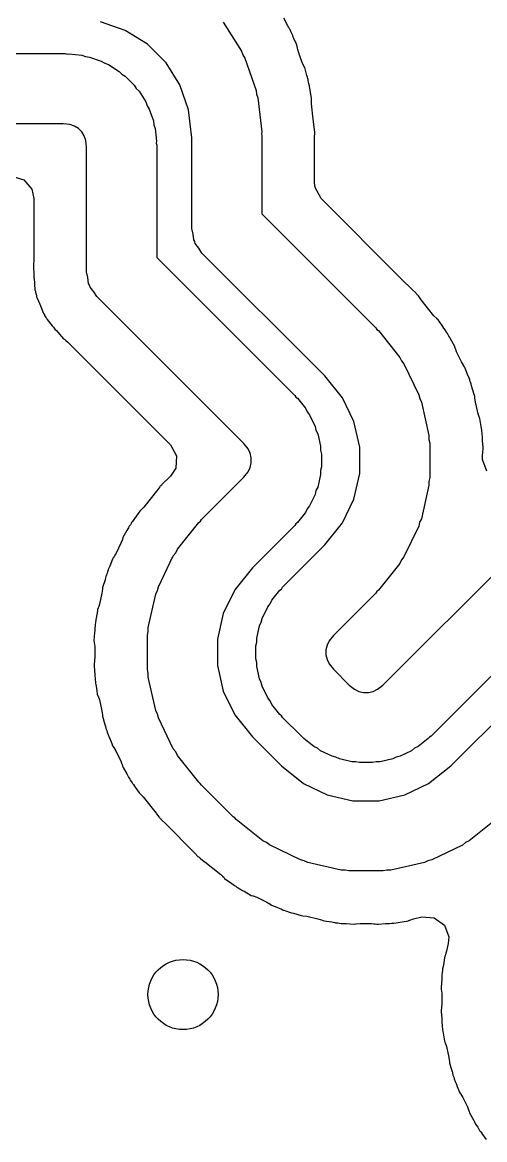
# Model space of a CAD drawing. Extents: x 3.82 to 6.18, y -5.18 to -3.22.
# Drawn here: x 5.3084 to 5.4122, y -4.8598 to -4.6086 of the extents above; entities that cross this region are included whole.
import ezdxf

# ---------------------------------------------------------------- set-up
doc = ezdxf.new("R2010")
doc.units = 0
doc.header["$MEASUREMENT"] = 0
doc.layers.add('BLACK', color=7, linetype='CONTINUOUS')

msp = doc.modelspace()

# ---------------------------------------------------------------- linework, layer by layer
at = {"layer": 'BLACK', "linetype": 'CONTINUOUS'}
for p, q in [((5.36786, -4.60909), (5.36713, -4.6077)), ((5.33153, -4.61045), (5.32597, -4.6085)), ((5.33651, -4.61358), (5.33153, -4.61045)), ((5.35354, -4.60861), (5.35762, -4.6151)), ((5.36798, -4.60932), (5.36786, -4.60909)), ((5.36818, -4.60967), (5.36798, -4.60932)), ((5.36844, -4.6101), (5.36818, -4.60967)), ((5.36852, -4.61027), (5.36844, -4.6101)), ((5.36869, -4.61067), (5.36852, -4.61027)), ((5.36852, -4.61027), (5.36852, -4.61027)), ((5.36884, -4.61099), (5.36869, -4.61067)), ((5.36899, -4.61128), (5.36884, -4.61099)), ((5.36908, -4.61144), (5.36899, -4.61128)), ((5.36899, -4.61128), (5.36899, -4.61128)), ((5.36913, -4.61161), (5.36908, -4.61144)), ((5.36925, -4.61194), (5.36913, -4.61161)), ((5.36938, -4.61226), (5.36925, -4.61194)), ((5.36994, -4.61358), (5.36938, -4.61226)), ((5.30456, -4.61567), (5.31804, -4.61567)), ((5.31804, -4.61567), (5.31847, -4.61577)), ((5.31847, -4.61577), (5.31891, -4.61572)), ((5.31891, -4.61572), (5.32175, -4.61604)), ((5.34067, -4.61774), (5.33651, -4.61358)), ((5.35762, -4.6151), (5.35791, -4.61594)), ((5.35791, -4.61594), (5.35838, -4.61668)), ((5.37016, -4.61408), (5.36994, -4.61358)), ((5.3702, -4.61443), (5.37016, -4.61408)), ((5.37029, -4.61477), (5.3702, -4.61443)), ((5.3703, -4.61477), (5.37029, -4.61477)), ((5.37042, -4.61529), (5.3703, -4.61477)), ((5.3708, -4.61636), (5.37042, -4.61529)), ((5.32175, -4.61604), (5.32258, -4.61633)), ((5.32258, -4.61633), (5.32345, -4.61643)), ((5.32345, -4.61643), (5.32614, -4.61737)), ((5.32614, -4.61737), (5.32689, -4.61784)), ((5.32689, -4.61784), (5.32772, -4.61813)), ((5.32772, -4.61813), (5.33014, -4.61965)), ((5.3438, -4.62272), (5.34067, -4.61774)), ((5.35838, -4.61668), (5.36091, -4.62392)), ((5.37124, -4.61763), (5.3708, -4.61636)), ((5.37163, -4.61846), (5.37124, -4.61763)), ((5.37165, -4.61852), (5.37163, -4.61846)), ((5.33014, -4.61965), (5.33076, -4.62027)), ((5.33076, -4.62027), (5.3315, -4.62074)), ((5.3315, -4.62074), (5.33352, -4.62276)), ((5.37183, -4.61882), (5.37165, -4.61852)), ((5.37214, -4.62001), (5.37183, -4.61882)), ((5.37229, -4.62059), (5.37214, -4.62001)), ((5.37241, -4.62098), (5.37229, -4.62059)), ((5.37252, -4.62127), (5.37241, -4.62098)), ((5.33352, -4.62276), (5.33399, -4.6235)), ((5.33399, -4.6235), (5.33461, -4.62413)), ((5.34575, -4.62828), (5.3438, -4.62272)), ((5.37258, -4.62145), (5.37252, -4.62127)), ((5.37252, -4.62127), (5.37252, -4.62127)), ((5.37261, -4.62164), (5.37258, -4.62145)), ((5.37269, -4.62206), (5.37261, -4.62164)), ((5.37261, -4.62164), (5.37261, -4.62164)), ((5.37277, -4.62241), (5.37269, -4.62206)), ((5.3729, -4.6229), (5.37277, -4.62241)), ((5.37292, -4.62308), (5.3729, -4.6229)), ((5.37295, -4.62343), (5.37292, -4.62308)), ((5.37301, -4.62377), (5.37295, -4.62343)), ((5.33461, -4.62413), (5.33613, -4.62654)), ((5.36091, -4.62392), (5.36101, -4.6248)), ((5.36101, -4.6248), (5.3613, -4.62563)), ((5.3613, -4.62563), (5.36216, -4.63325)), ((5.37302, -4.62387), (5.37301, -4.62377)), ((5.37336, -4.62572), (5.37302, -4.62387)), ((5.37333, -4.62607), (5.37336, -4.62572)), ((5.33613, -4.62654), (5.33642, -4.62737)), ((5.33642, -4.62737), (5.33689, -4.62812)), ((5.33689, -4.62812), (5.33783, -4.63081)), ((5.34646, -4.63456), (5.34575, -4.62828)), ((5.37334, -4.62642), (5.37333, -4.62607)), ((5.37335, -4.62642), (5.37334, -4.62642)), ((5.37335, -4.62695), (5.37335, -4.62642)), ((5.37374, -4.6304), (5.37335, -4.62695)), ((5.33783, -4.63081), (5.33792, -4.63169)), ((5.37386, -4.6315), (5.37374, -4.6304)), ((5.31759, -4.63142), (5.30411, -4.63142)), ((5.31909, -4.63158), (5.31759, -4.63142)), ((5.32009, -4.63194), (5.31909, -4.63158)), ((5.32099, -4.6325), (5.32009, -4.63194)), ((5.32175, -4.63326), (5.32099, -4.6325)), ((5.32231, -4.63416), (5.32175, -4.63326)), ((5.33792, -4.63169), (5.33822, -4.63252)), ((5.33822, -4.63252), (5.33853, -4.63535)), ((5.36216, -4.63325), (5.36211, -4.63369)), ((5.37388, -4.63165), (5.37386, -4.6315)), ((5.37404, -4.63271), (5.37388, -4.63165)), ((5.37404, -4.63288), (5.37404, -4.63271)), ((5.37405, -4.63306), (5.37404, -4.63288)), ((5.37406, -4.63314), (5.37405, -4.63306)), ((5.37405, -4.63306), (5.37405, -4.63306)), ((5.37406, -4.63325), (5.37406, -4.63314)), ((5.37408, -4.63344), (5.37406, -4.63325)), ((5.37408, -4.63363), (5.37408, -4.63344)), ((5.32267, -4.63516), (5.32231, -4.63416)), ((5.32283, -4.63666), (5.32267, -4.63516)), ((5.33853, -4.63535), (5.33848, -4.63579)), ((5.33848, -4.63579), (5.33858, -4.63622)), ((5.34646, -4.65495), (5.34646, -4.63456)), ((5.36211, -4.63369), (5.3622, -4.63412)), ((5.3622, -4.63412), (5.3622, -4.65169)), ((5.37404, -4.63447), (5.37408, -4.63363)), ((5.37404, -4.63468), (5.37404, -4.63447)), ((5.37404, -4.64473), (5.37404, -4.63468)), ((5.32283, -4.66473), (5.32283, -4.63666)), ((5.33858, -4.63622), (5.33858, -4.66147)), ((5.30604, -4.64325), (5.30873, -4.64403)), ((5.30873, -4.64403), (5.31056, -4.64615)), ((5.37415, -4.64579), (5.37404, -4.64473)), ((5.37549, -4.64824), (5.37415, -4.64579)), ((5.31056, -4.64615), (5.311, -4.64821)), ((5.311, -4.64821), (5.311, -4.66197)), ((5.39366, -4.66641), (5.37549, -4.64824)), ((5.3622, -4.65169), (5.38631, -4.67579)), ((5.34675, -4.65623), (5.34646, -4.65495)), ((5.34689, -4.65754), (5.34675, -4.65623)), ((5.34713, -4.65792), (5.34689, -4.65754)), ((5.34724, -4.65836), (5.34713, -4.65792)), ((5.34806, -4.65939), (5.34724, -4.65836)), ((5.34875, -4.66051), (5.34806, -4.65939)), ((5.37516, -4.68692), (5.34875, -4.66051)), ((5.31094, -4.66279), (5.31087, -4.66314)), ((5.31087, -4.66314), (5.31089, -4.6636)), ((5.31089, -4.6636), (5.31099, -4.66522)), ((5.31097, -4.66244), (5.31094, -4.66279)), ((5.311, -4.66197), (5.31095, -4.66244)), ((5.31095, -4.66244), (5.31097, -4.66244)), ((5.33858, -4.66147), (5.3696, -4.69249)), ((5.31099, -4.66522), (5.311, -4.66552)), ((5.311, -4.66552), (5.311, -4.66615)), ((5.311, -4.66615), (5.31103, -4.66632)), ((5.32313, -4.66602), (5.32283, -4.66473)), ((5.32327, -4.66732), (5.32313, -4.66602)), ((5.31103, -4.66632), (5.31106, -4.66655)), ((5.31106, -4.66655), (5.3111, -4.66694)), ((5.3111, -4.66694), (5.31114, -4.66749)), ((5.31114, -4.66749), (5.31121, -4.66877)), ((5.32351, -4.66771), (5.32327, -4.66732)), ((5.32361, -4.66815), (5.32351, -4.66771)), ((5.32443, -4.66918), (5.32361, -4.66815)), ((5.39585, -4.6686), (5.39366, -4.66641)), ((5.39366, -4.66641), (5.39366, -4.66641)), ((5.39596, -4.66871), (5.39585, -4.6686)), ((5.39674, -4.66945), (5.39596, -4.66871)), ((5.31121, -4.66877), (5.31133, -4.6691)), ((5.31133, -4.6691), (5.31137, -4.66925)), ((5.31137, -4.66925), (5.31151, -4.66983)), ((5.31151, -4.66983), (5.31155, -4.66997)), ((5.31155, -4.66997), (5.3116, -4.67032)), ((5.3116, -4.67032), (5.31175, -4.67064)), ((5.31175, -4.67064), (5.31175, -4.67064)), ((5.31175, -4.67064), (5.31236, -4.67199)), ((5.32513, -4.67029), (5.32443, -4.66918)), ((5.35815, -4.70331), (5.32513, -4.67029)), ((5.39685, -4.66958), (5.39674, -4.66945)), ((5.39697, -4.66971), (5.39685, -4.66958)), ((5.39703, -4.66977), (5.39697, -4.66971)), ((5.39697, -4.66971), (5.39697, -4.66971)), ((5.3971, -4.66985), (5.39703, -4.66977)), ((5.39724, -4.66999), (5.3971, -4.66985)), ((5.39735, -4.67014), (5.39724, -4.66999)), ((5.39784, -4.67082), (5.39735, -4.67014)), ((5.39735, -4.67014), (5.39735, -4.67014)), ((5.39797, -4.67099), (5.39784, -4.67082)), ((5.40085, -4.6746), (5.39797, -4.67099)), ((5.31236, -4.67199), (5.31251, -4.67236)), ((5.31251, -4.67236), (5.31313, -4.67408)), ((5.31313, -4.67408), (5.31334, -4.67437)), ((5.31334, -4.67437), (5.31341, -4.6745)), ((5.31341, -4.6745), (5.31371, -4.67501)), ((5.31371, -4.67501), (5.31379, -4.67514)), ((5.31379, -4.67514), (5.31394, -4.67546)), ((5.31394, -4.67546), (5.31513, -4.67685)), ((5.38631, -4.67579), (5.38631, -4.67579)), ((5.38631, -4.67579), (5.38779, -4.67728)), ((5.40148, -4.67524), (5.40085, -4.6746)), ((5.40153, -4.67529), (5.40148, -4.67524)), ((5.4018, -4.67552), (5.40153, -4.67529)), ((5.402, -4.67581), (5.4018, -4.67552)), ((5.40282, -4.67704), (5.402, -4.67581)), ((5.31513, -4.67685), (5.31538, -4.67716)), ((5.31538, -4.67716), (5.31569, -4.67758)), ((5.31569, -4.67758), (5.31611, -4.67801)), ((5.31611, -4.67801), (5.31636, -4.67827)), ((5.31636, -4.67827), (5.31762, -4.67974)), ((5.38779, -4.67728), (5.38803, -4.67765)), ((5.38803, -4.67765), (5.38837, -4.67793)), ((5.38837, -4.67793), (5.39317, -4.68395)), ((5.40306, -4.67737), (5.40282, -4.67704)), ((5.40337, -4.67776), (5.40306, -4.67737)), ((5.40357, -4.67811), (5.40337, -4.67776)), ((5.40368, -4.6783), (5.40357, -4.67811)), ((5.40387, -4.6786), (5.40368, -4.6783)), ((5.40405, -4.67887), (5.40387, -4.6786)), ((5.31762, -4.67974), (5.31792, -4.67993)), ((5.31792, -4.67993), (5.31818, -4.68016)), ((5.31818, -4.68016), (5.31818, -4.68016)), ((5.31818, -4.68016), (5.31862, -4.68051)), ((5.31862, -4.68051), (5.33779, -4.69968)), ((5.40415, -4.67902), (5.40405, -4.67887)), ((5.40405, -4.67887), (5.40405, -4.67887)), ((5.40422, -4.67918), (5.40415, -4.67902)), ((5.40438, -4.6795), (5.40422, -4.67918)), ((5.40454, -4.6798), (5.40438, -4.6795)), ((5.40552, -4.68153), (5.40454, -4.6798)), ((5.4056, -4.68187), (5.40552, -4.68153)), ((5.40573, -4.6822), (5.4056, -4.68187)), ((5.40574, -4.6822), (5.40573, -4.6822)), ((5.40592, -4.68269), (5.40574, -4.6822)), ((5.40701, -4.68495), (5.40592, -4.68269)), ((5.39317, -4.68395), (5.39355, -4.68474)), ((5.39355, -4.68474), (5.3941, -4.68543)), ((5.3941, -4.68543), (5.39744, -4.69236)), ((5.40748, -4.68573), (5.40701, -4.68495)), ((5.40751, -4.68579), (5.40748, -4.68573)), ((5.40773, -4.68607), (5.40751, -4.68579)), ((5.40785, -4.6864), (5.40773, -4.68607)), ((5.37634, -4.68809), (5.37516, -4.68692)), ((5.37516, -4.68692), (5.37516, -4.68692)), ((5.3803, -4.69306), (5.37634, -4.68809)), ((5.40838, -4.68777), (5.40785, -4.6864)), ((5.40785, -4.6864), (5.40785, -4.6864)), ((5.40854, -4.68815), (5.40838, -4.68777)), ((5.40859, -4.68824), (5.40854, -4.68815)), ((5.40876, -4.6886), (5.40859, -4.68824)), ((5.40887, -4.68896), (5.40876, -4.6886)), ((5.40894, -4.6892), (5.40887, -4.68896)), ((5.40906, -4.68954), (5.40894, -4.6892)), ((5.40924, -4.69), (5.40906, -4.68954)), ((5.40931, -4.69032), (5.40924, -4.69)), ((5.40936, -4.69052), (5.40931, -4.69032)), ((5.40944, -4.69085), (5.40936, -4.69052)), ((5.41002, -4.69275), (5.40944, -4.69085)), ((5.3696, -4.69249), (5.36984, -4.69287)), ((5.36984, -4.69287), (5.37018, -4.69314)), ((5.37018, -4.69314), (5.37198, -4.69539)), ((5.38286, -4.69838), (5.3803, -4.69306)), ((5.39744, -4.69236), (5.39764, -4.69322)), ((5.39764, -4.69322), (5.39802, -4.69402)), ((5.41002, -4.6931), (5.41002, -4.69275)), ((5.41008, -4.69345), (5.41002, -4.6931)), ((5.41015, -4.69398), (5.41008, -4.69345)), ((5.41008, -4.69345), (5.41008, -4.69345)), ((5.37198, -4.69539), (5.37236, -4.69619)), ((5.37236, -4.69619), (5.37291, -4.69688)), ((5.39802, -4.69402), (5.39973, -4.70152)), ((5.4106, -4.69599), (5.41015, -4.69398)), ((5.4107, -4.69642), (5.4106, -4.69599)), ((5.37291, -4.69688), (5.37416, -4.69947)), ((5.38418, -4.70415), (5.38286, -4.69838)), ((5.41099, -4.69728), (5.4107, -4.69642)), ((5.41101, -4.69735), (5.41099, -4.69728)), ((5.41116, -4.69767), (5.41101, -4.69735)), ((5.41142, -4.69948), (5.41116, -4.69767)), ((5.33779, -4.69968), (5.3417, -4.70359)), ((5.37416, -4.69947), (5.37435, -4.70033)), ((5.37435, -4.70033), (5.37473, -4.70112)), ((5.37473, -4.70112), (5.37537, -4.70393)), ((5.41149, -4.69988), (5.41142, -4.69948)), ((5.4116, -4.70037), (5.41149, -4.69988)), ((5.41162, -4.70056), (5.4116, -4.70037)), ((5.41165, -4.70099), (5.41162, -4.70056)), ((5.41169, -4.70135), (5.41165, -4.70099)), ((5.41173, -4.70167), (5.41169, -4.70135)), ((5.3417, -4.70359), (5.34304, -4.70605)), ((5.3591, -4.70451), (5.35815, -4.70331)), ((5.39973, -4.70152), (5.39973, -4.7024)), ((5.39973, -4.7024), (5.39993, -4.70326)), ((5.39993, -4.70326), (5.39993, -4.71096)), ((5.41176, -4.70184), (5.41173, -4.70167)), ((5.41173, -4.70167), (5.41173, -4.70167)), ((5.41176, -4.70237), (5.41176, -4.70184)), ((5.41177, -4.70272), (5.41176, -4.70237)), ((5.41187, -4.70412), (5.41177, -4.70272)), ((5.34304, -4.70605), (5.34284, -4.70883)), ((5.35958, -4.70549), (5.3591, -4.70451)), ((5.35982, -4.70655), (5.35958, -4.70549)), ((5.37537, -4.70393), (5.37537, -4.70481)), ((5.37537, -4.70481), (5.37557, -4.70567)), ((5.37557, -4.70567), (5.37557, -4.70855)), ((5.38418, -4.71005), (5.38418, -4.70415)), ((5.38939, -4.75759), (5.44208, -4.70491)), ((5.41176, -4.70592), (5.41181, -4.70539)), ((5.41176, -4.70652), (5.41176, -4.70592)), ((5.41181, -4.70539), (5.41183, -4.70504)), ((5.41181, -4.70539), (5.41181, -4.70539)), ((5.41183, -4.70504), (5.41191, -4.7047)), ((5.41191, -4.7047), (5.41187, -4.70412)), ((5.34284, -4.70883), (5.3417, -4.71061)), ((5.3591, -4.70969), (5.35958, -4.70871)), ((5.35958, -4.70871), (5.35982, -4.70765)), ((5.35982, -4.70765), (5.35982, -4.70655)), ((5.37557, -4.70855), (5.37537, -4.7094)), ((5.41177, -4.70688), (5.41176, -4.70652)), ((5.41275, -4.7095), (5.41177, -4.70688)), ((5.3417, -4.71061), (5.34065, -4.71166)), ((5.34862, -4.72042), (5.35815, -4.71089)), ((5.35815, -4.71089), (5.3591, -4.70969)), ((5.37537, -4.71028), (5.37473, -4.71309)), ((5.37537, -4.7094), (5.37537, -4.71028)), ((5.38286, -4.71582), (5.38418, -4.71005)), ((5.39993, -4.71096), (5.39973, -4.71181)), ((5.33861, -4.71392), (5.33852, -4.71403)), ((5.33925, -4.71305), (5.33861, -4.71392)), ((5.33938, -4.71293), (5.33925, -4.71305)), ((5.33949, -4.7128), (5.33938, -4.71293)), ((5.33954, -4.71273), (5.33949, -4.71279)), ((5.33949, -4.71279), (5.33949, -4.7128)), ((5.33962, -4.71265), (5.33954, -4.71273)), ((5.33974, -4.7125), (5.33962, -4.71265)), ((5.3405, -4.7118), (5.33974, -4.7125)), ((5.34065, -4.71166), (5.3405, -4.7118)), ((5.37435, -4.71388), (5.37415, -4.71474)), ((5.37473, -4.71309), (5.37435, -4.71388)), ((5.39973, -4.71269), (5.39802, -4.7202)), ((5.39973, -4.71181), (5.39973, -4.71269)), ((5.3374, -4.71543), (5.33565, -4.71763)), ((5.33852, -4.71403), (5.3374, -4.71543)), ((5.37415, -4.71474), (5.3729, -4.71734)), ((5.3803, -4.72114), (5.38286, -4.71582)), ((5.45289, -4.71636), (5.40021, -4.76905)), ((5.33457, -4.71878), (5.33364, -4.72012)), ((5.33477, -4.71849), (5.33457, -4.71878)), ((5.33457, -4.71878), (5.33457, -4.71878)), ((5.33504, -4.71827), (5.33477, -4.71849)), ((5.33528, -4.71801), (5.33504, -4.71827)), ((5.33565, -4.71763), (5.33528, -4.718)), ((5.33528, -4.718), (5.33528, -4.71801)), ((5.37197, -4.71882), (5.37017, -4.72107)), ((5.37235, -4.71802), (5.37197, -4.71882)), ((5.3729, -4.71734), (5.37235, -4.71802)), ((5.33285, -4.72125), (5.33266, -4.72155)), ((5.33295, -4.72109), (5.33285, -4.72125)), ((5.33311, -4.72082), (5.33295, -4.72109)), ((5.33344, -4.7204), (5.33311, -4.72082)), ((5.33364, -4.72012), (5.33344, -4.7204)), ((5.34324, -4.72709), (5.34804, -4.72107)), ((5.34804, -4.72107), (5.34838, -4.72079)), ((5.34838, -4.72079), (5.34862, -4.72042)), ((5.36983, -4.72134), (5.36959, -4.72172)), ((5.37017, -4.72107), (5.36983, -4.72134)), ((5.37634, -4.72611), (5.3803, -4.72114)), ((5.39763, -4.72099), (5.39744, -4.72185)), ((5.39802, -4.7202), (5.39763, -4.72099)), ((5.3319, -4.72287), (5.33097, -4.72445)), ((5.33209, -4.72251), (5.3319, -4.72287)), ((5.33223, -4.72223), (5.33209, -4.72251)), ((5.33231, -4.72206), (5.33223, -4.72223)), ((5.33242, -4.7219), (5.33231, -4.72206)), ((5.33266, -4.72155), (5.33242, -4.7219)), ((5.33242, -4.7219), (5.33242, -4.7219)), ((5.36959, -4.72172), (5.36007, -4.73124)), ((5.39744, -4.72185), (5.3941, -4.72878)), ((5.40461, -4.77578), (5.4573, -4.7231)), ((5.33055, -4.72571), (5.32946, -4.72797)), ((5.33086, -4.72486), (5.33055, -4.72571)), ((5.33089, -4.72479), (5.33086, -4.72486)), ((5.33097, -4.72445), (5.33089, -4.72479)), ((5.36681, -4.73563), (5.37634, -4.72611)), ((5.32901, -4.72873), (5.3288, -4.72901)), ((5.32919, -4.72842), (5.32901, -4.72873)), ((5.32946, -4.72797), (5.32918, -4.72842)), ((5.32918, -4.72842), (5.32919, -4.72842)), ((5.33897, -4.7355), (5.34231, -4.72857)), ((5.34231, -4.72857), (5.34286, -4.72788)), ((5.34286, -4.72788), (5.34324, -4.72709)), ((5.3941, -4.72878), (5.39355, -4.72947)), ((5.32777, -4.73148), (5.32769, -4.73164)), ((5.32792, -4.73117), (5.32777, -4.73148)), ((5.32777, -4.73148), (5.32777, -4.73148)), ((5.32806, -4.73085), (5.32792, -4.73117)), ((5.32867, -4.72933), (5.32806, -4.73085)), ((5.3288, -4.72901), (5.32867, -4.72933)), ((5.36007, -4.73124), (5.35611, -4.73621)), ((5.39316, -4.73027), (5.38837, -4.73628)), ((5.39355, -4.72947), (5.39316, -4.73027)), ((5.32697, -4.73392), (5.32642, -4.73566)), ((5.32708, -4.73353), (5.32697, -4.73392)), ((5.32715, -4.73322), (5.32708, -4.73353)), ((5.32719, -4.73304), (5.32715, -4.73322)), ((5.32742, -4.73246), (5.32719, -4.73304)), ((5.32754, -4.73212), (5.32742, -4.73246)), ((5.32764, -4.73181), (5.32754, -4.73212)), ((5.32769, -4.73164), (5.32764, -4.73181)), ((5.32764, -4.73181), (5.32764, -4.73181)), ((5.3264, -4.73608), (5.32629, -4.73698)), ((5.32641, -4.73601), (5.3264, -4.73608)), ((5.32642, -4.73566), (5.32641, -4.73601)), ((5.33839, -4.73715), (5.33877, -4.73636)), ((5.33877, -4.73636), (5.33897, -4.7355)), ((5.35611, -4.73621), (5.35354, -4.74153)), ((5.36444, -4.73853), (5.36623, -4.73628)), ((5.36623, -4.73628), (5.36658, -4.73601)), ((5.36658, -4.73601), (5.36681, -4.73563)), ((5.38837, -4.73628), (5.38802, -4.73656)), ((5.32629, -4.73698), (5.32573, -4.73943)), ((5.33668, -4.74466), (5.33839, -4.73715)), ((5.36405, -4.73933), (5.36444, -4.73853)), ((5.38779, -4.73693), (5.37826, -4.74646)), ((5.38802, -4.73656), (5.38779, -4.73693)), ((5.32526, -4.74094), (5.32501, -4.74255)), ((5.32531, -4.74059), (5.32526, -4.74094)), ((5.32526, -4.74094), (5.32526, -4.74094)), ((5.32546, -4.74027), (5.32531, -4.74059)), ((5.32557, -4.73993), (5.32546, -4.74027)), ((5.32573, -4.73943), (5.32556, -4.73993)), ((5.32556, -4.73993), (5.32557, -4.73993)), ((5.35354, -4.74153), (5.35223, -4.7473)), ((5.36225, -4.74261), (5.3635, -4.74001)), ((5.3635, -4.74001), (5.36405, -4.73933)), ((5.32479, -4.7439), (5.32474, -4.74426)), ((5.32481, -4.74358), (5.32479, -4.7439)), ((5.32483, -4.7434), (5.32481, -4.74358)), ((5.32487, -4.74323), (5.32483, -4.7434)), ((5.32494, -4.74289), (5.32487, -4.74323)), ((5.32501, -4.74255), (5.32494, -4.74289)), ((5.36167, -4.74426), (5.36206, -4.74347)), ((5.36206, -4.74347), (5.36225, -4.74261)), ((5.32463, -4.74578), (5.32448, -4.7476)), ((5.32465, -4.74538), (5.32463, -4.74578)), ((5.32468, -4.74468), (5.32465, -4.74487)), ((5.32465, -4.74487), (5.32465, -4.74538)), ((5.32474, -4.74426), (5.32468, -4.74468)), ((5.32468, -4.74468), (5.32468, -4.74468)), ((5.33648, -4.74639), (5.33668, -4.74554)), ((5.33648, -4.75409), (5.33648, -4.74639)), ((5.33668, -4.74554), (5.33668, -4.74466)), ((5.36103, -4.74707), (5.36167, -4.74426)), ((5.37826, -4.74646), (5.3773, -4.74766)), ((5.32448, -4.7476), (5.32455, -4.74795)), ((5.32455, -4.74795), (5.32456, -4.74802)), ((5.32456, -4.74802), (5.32465, -4.74892)), ((5.32465, -4.74892), (5.32465, -4.75143)), ((5.35223, -4.7473), (5.35223, -4.7532)), ((5.36084, -4.7488), (5.36103, -4.74795)), ((5.36084, -4.75168), (5.36084, -4.7488)), ((5.36103, -4.74795), (5.36103, -4.74707)), ((5.37683, -4.74864), (5.37658, -4.7497)), ((5.3773, -4.74766), (5.37683, -4.74864)), ((5.32465, -4.75143), (5.32459, -4.75196)), ((5.37658, -4.7497), (5.37658, -4.7508)), ((5.37658, -4.7508), (5.37683, -4.75186)), ((5.32457, -4.75231), (5.3245, -4.75265)), ((5.3245, -4.75265), (5.32452, -4.75301)), ((5.32452, -4.75301), (5.32452, -4.75301)), ((5.32452, -4.75301), (5.32464, -4.75463)), ((5.3246, -4.75196), (5.32457, -4.75231)), ((5.32459, -4.75196), (5.3246, -4.75196)), ((5.33667, -4.75495), (5.33648, -4.75409)), ((5.35223, -4.7532), (5.35354, -4.75897)), ((5.36103, -4.75254), (5.36084, -4.75168)), ((5.36103, -4.75342), (5.36103, -4.75254)), ((5.36167, -4.75623), (5.36103, -4.75342)), ((5.37683, -4.75186), (5.3773, -4.75284)), ((5.3773, -4.75284), (5.37826, -4.75404)), ((5.37826, -4.75404), (5.38181, -4.75759)), ((5.32464, -4.75463), (5.32465, -4.75498)), ((5.32465, -4.75498), (5.32465, -4.75551)), ((5.32465, -4.75551), (5.32467, -4.75568)), ((5.32467, -4.75568), (5.32467, -4.75568)), ((5.32467, -4.75568), (5.32472, -4.756)), ((5.32472, -4.756), (5.32476, -4.75636)), ((5.32476, -4.75636), (5.3248, -4.75698)), ((5.33667, -4.75583), (5.33667, -4.75495)), ((5.33839, -4.76334), (5.33667, -4.75583)), ((5.36205, -4.75702), (5.36167, -4.75623)), ((5.3248, -4.75698), (5.32484, -4.75717)), ((5.32484, -4.75717), (5.32484, -4.75717)), ((5.32484, -4.75717), (5.32491, -4.75747)), ((5.32491, -4.75747), (5.32499, -4.75787)), ((5.32499, -4.75787), (5.32514, -4.75893)), ((5.32514, -4.75893), (5.32524, -4.75968)), ((5.35354, -4.75897), (5.35611, -4.76429)), ((5.36225, -4.75788), (5.36205, -4.75702)), ((5.3635, -4.76047), (5.36225, -4.75788)), ((5.38181, -4.75759), (5.38301, -4.75855)), ((5.38301, -4.75855), (5.38399, -4.75902)), ((5.38399, -4.75902), (5.38506, -4.75927)), ((5.38615, -4.75927), (5.38721, -4.75902)), ((5.38721, -4.75902), (5.38819, -4.75855)), ((5.38819, -4.75855), (5.38939, -4.75759)), ((5.32524, -4.75968), (5.32539, -4.76)), ((5.32539, -4.76), (5.32541, -4.76007)), ((5.32541, -4.76007), (5.3257, -4.76093)), ((5.3257, -4.76093), (5.32626, -4.76337)), ((5.36405, -4.76116), (5.3635, -4.76047)), ((5.36443, -4.76196), (5.36405, -4.76116)), ((5.38506, -4.75927), (5.38615, -4.75927)), ((5.32626, -4.76337), (5.32632, -4.7639)), ((5.32632, -4.7639), (5.32633, -4.7639)), ((5.32633, -4.7639), (5.32638, -4.76425)), ((5.33877, -4.76413), (5.33839, -4.76334)), ((5.33896, -4.76499), (5.33877, -4.76413)), ((5.36622, -4.76421), (5.36443, -4.76196)), ((5.32638, -4.76425), (5.32638, -4.7646)), ((5.32638, -4.7646), (5.32696, -4.76649)), ((5.32696, -4.76649), (5.32696, -4.7665)), ((5.32696, -4.7665), (5.32705, -4.76683)), ((5.3423, -4.77192), (5.33896, -4.76499)), ((5.35611, -4.76429), (5.36007, -4.76926)), ((5.36657, -4.76448), (5.36622, -4.76421)), ((5.3668, -4.76486), (5.36657, -4.76448)), ((5.37099, -4.76904), (5.3668, -4.76486)), ((5.32705, -4.76683), (5.32717, -4.76735)), ((5.32717, -4.76735), (5.32735, -4.76781)), ((5.32735, -4.76781), (5.32746, -4.76815)), ((5.32746, -4.76815), (5.32764, -4.76875)), ((5.32764, -4.76875), (5.32773, -4.76892)), ((5.32773, -4.76892), (5.32773, -4.76892)), ((5.32773, -4.76892), (5.32786, -4.7692)), ((5.37136, -4.76928), (5.37099, -4.76904)), ((5.40021, -4.76905), (5.39983, -4.76929)), ((5.32786, -4.7692), (5.32802, -4.76958)), ((5.32802, -4.76958), (5.32847, -4.77075)), ((5.32847, -4.77075), (5.32868, -4.77128)), ((5.32868, -4.77128), (5.32889, -4.77156)), ((5.32889, -4.77156), (5.32892, -4.77162)), ((5.32892, -4.77162), (5.3294, -4.7724)), ((5.36007, -4.76926), (5.36659, -4.77578)), ((5.37163, -4.76962), (5.37136, -4.76928)), ((5.37388, -4.77142), (5.37163, -4.76962)), ((5.37468, -4.7718), (5.37388, -4.77142)), ((5.39731, -4.77142), (5.39651, -4.77181)), ((5.39956, -4.76963), (5.39731, -4.77142)), ((5.39983, -4.76929), (5.39956, -4.76963)), ((5.3294, -4.7724), (5.33042, -4.77452)), ((5.34285, -4.77261), (5.3423, -4.77192)), ((5.34323, -4.7734), (5.34285, -4.77261)), ((5.34803, -4.77942), (5.34323, -4.7734)), ((5.37537, -4.77235), (5.37468, -4.7718)), ((5.37796, -4.7736), (5.37537, -4.77235)), ((5.37882, -4.77379), (5.37796, -4.7736)), ((5.37961, -4.77418), (5.37882, -4.77379)), ((5.38242, -4.77482), (5.37961, -4.77418)), ((5.39158, -4.77418), (5.38877, -4.77482)), ((5.39237, -4.7738), (5.39158, -4.77418)), ((5.39323, -4.7736), (5.39237, -4.7738)), ((5.39583, -4.77235), (5.39323, -4.7736)), ((5.39651, -4.77181), (5.39583, -4.77235)), ((5.33042, -4.77452), (5.33049, -4.77466)), ((5.33049, -4.77466), (5.33066, -4.77516)), ((5.33066, -4.77516), (5.33067, -4.77515)), ((5.33067, -4.77515), (5.3308, -4.77548)), ((5.3308, -4.77548), (5.33088, -4.77583)), ((5.33088, -4.77583), (5.33106, -4.77613)), ((5.33106, -4.77613), (5.33106, -4.77613)), ((5.33106, -4.77613), (5.33187, -4.77755)), ((5.36659, -4.77578), (5.37156, -4.77975)), ((5.3833, -4.77482), (5.38242, -4.77482)), ((5.38415, -4.77501), (5.3833, -4.77482)), ((5.38703, -4.77501), (5.38415, -4.77501)), ((5.38789, -4.77482), (5.38703, -4.77501)), ((5.38877, -4.77482), (5.38789, -4.77482)), ((5.39964, -4.77975), (5.40461, -4.77578)), ((5.33187, -4.77755), (5.33203, -4.77785)), ((5.33203, -4.77785), (5.33226, -4.77833)), ((5.33226, -4.77833), (5.33254, -4.77875)), ((5.33254, -4.77875), (5.33272, -4.77905)), ((5.33272, -4.77905), (5.33303, -4.77959)), ((5.33303, -4.77959), (5.33315, -4.77974)), ((5.33315, -4.77974), (5.33315, -4.77974)), ((5.33315, -4.77974), (5.33335, -4.77998)), ((5.33335, -4.77998), (5.33359, -4.78031)), ((5.33359, -4.78031), (5.33377, -4.78058)), ((5.33377, -4.78058), (5.33461, -4.78183)), ((5.34837, -4.7797), (5.34803, -4.77942)), ((5.34861, -4.78007), (5.34837, -4.7797)), ((5.35577, -4.78723), (5.34861, -4.78007)), ((5.37156, -4.77975), (5.37689, -4.78231)), ((5.39432, -4.78231), (5.39964, -4.77975)), ((5.33461, -4.78183), (5.33488, -4.78206)), ((5.33488, -4.78206), (5.33492, -4.78211)), ((5.33492, -4.78211), (5.33556, -4.78276)), ((5.33556, -4.78276), (5.33843, -4.78636)), ((5.37689, -4.78231), (5.38265, -4.78363)), ((5.38265, -4.78363), (5.38856, -4.78363)), ((5.38856, -4.78363), (5.39432, -4.78231)), ((5.33843, -4.78636), (5.33856, -4.78653)), ((5.33856, -4.78653), (5.33905, -4.78721)), ((5.33905, -4.78721), (5.33905, -4.78721)), ((5.33905, -4.78721), (5.33917, -4.78736)), ((5.33917, -4.78736), (5.3393, -4.7875)), ((5.3393, -4.7875), (5.33938, -4.78758)), ((5.33938, -4.78758), (5.33943, -4.78764)), ((5.33943, -4.78764), (5.33943, -4.78764)), ((5.33943, -4.78764), (5.33955, -4.78777)), ((5.33955, -4.78777), (5.33966, -4.78791)), ((5.33966, -4.78791), (5.33979, -4.78803)), ((5.33979, -4.78803), (5.33979, -4.78803)), ((5.33979, -4.78803), (5.34045, -4.78864)), ((5.34045, -4.78864), (5.34055, -4.78875)), ((5.34055, -4.78875), (5.34701, -4.7952)), ((5.35614, -4.78747), (5.35577, -4.78723)), ((5.35642, -4.78781), (5.35614, -4.78747)), ((5.36244, -4.79261), (5.35642, -4.78781)), ((5.41477, -4.78782), (5.40876, -4.79262)), ((5.36323, -4.79299), (5.36244, -4.79261)), ((5.36392, -4.79354), (5.36323, -4.79299)), ((5.37085, -4.79688), (5.36392, -4.79354)), ((5.40727, -4.79355), (5.40034, -4.79689)), ((5.40796, -4.793), (5.40727, -4.79355)), ((5.40876, -4.79262), (5.40796, -4.793)), ((5.34701, -4.7952), (5.34716, -4.79535)), ((5.34716, -4.79535), (5.34785, -4.79611)), ((5.34785, -4.79611), (5.348, -4.79623)), ((5.348, -4.79623), (5.34808, -4.79631)), ((5.34808, -4.79631), (5.34814, -4.79636)), ((5.34814, -4.79636), (5.34815, -4.79636)), ((5.34815, -4.79636), (5.34828, -4.79647)), ((5.34828, -4.79647), (5.34841, -4.7966)), ((5.34841, -4.7966), (5.34927, -4.79724)), ((5.34927, -4.79724), (5.34938, -4.79733)), ((5.34938, -4.79733), (5.35298, -4.8002)), ((5.37171, -4.79708), (5.37085, -4.79688)), ((5.3725, -4.79746), (5.37171, -4.79708)), ((5.38001, -4.79918), (5.3725, -4.79746)), ((5.38089, -4.79918), (5.38001, -4.79918)), ((5.38175, -4.79937), (5.38089, -4.79918)), ((5.3903, -4.79918), (5.38944, -4.79937)), ((5.39118, -4.79918), (5.3903, -4.79918)), ((5.39869, -4.79747), (5.39118, -4.79918)), ((5.39948, -4.79708), (5.39869, -4.79747)), ((5.40034, -4.79689), (5.39948, -4.79708)), ((5.35298, -4.8002), (5.35335, -4.80057)), ((5.35335, -4.80057), (5.35336, -4.80057)), ((5.35336, -4.80057), (5.35362, -4.80081)), ((5.35362, -4.80081), (5.35384, -4.80108)), ((5.35384, -4.80108), (5.35547, -4.80221)), ((5.38944, -4.79937), (5.38175, -4.79937)), ((5.35547, -4.80221), (5.35575, -4.80241)), ((5.35575, -4.80241), (5.35603, -4.80263)), ((5.35603, -4.80263), (5.35603, -4.80263)), ((5.35603, -4.80263), (5.35617, -4.80274)), ((5.35617, -4.80274), (5.35632, -4.80283)), ((5.35632, -4.80283), (5.35632, -4.80283)), ((5.35632, -4.80283), (5.3566, -4.803)), ((5.3566, -4.803), (5.3569, -4.80319)), ((5.3569, -4.80319), (5.35725, -4.80343)), ((5.35725, -4.80343), (5.35726, -4.80343)), ((5.35726, -4.80343), (5.35741, -4.80354)), ((5.35741, -4.80354), (5.35759, -4.80363)), ((5.35759, -4.80363), (5.35759, -4.80363)), ((5.35759, -4.80363), (5.35786, -4.80376)), ((5.35786, -4.80376), (5.35822, -4.80395)), ((5.35822, -4.80395), (5.3598, -4.80488)), ((5.3598, -4.80488), (5.36014, -4.80496)), ((5.36014, -4.80496), (5.36021, -4.80499)), ((5.36021, -4.80499), (5.36106, -4.8053)), ((5.36106, -4.8053), (5.36332, -4.80639)), ((5.36332, -4.80639), (5.36377, -4.80667)), ((5.36377, -4.80667), (5.36377, -4.80666)), ((5.36377, -4.80666), (5.36408, -4.80684)), ((5.36408, -4.80684), (5.36436, -4.80705)), ((5.36436, -4.80705), (5.36557, -4.80754)), ((5.36557, -4.80754), (5.3662, -4.80779)), ((5.3662, -4.80779), (5.36652, -4.80793)), ((5.36652, -4.80793), (5.36699, -4.80816)), ((5.36699, -4.80816), (5.36716, -4.80821)), ((5.36716, -4.80821), (5.36716, -4.80821)), ((5.36716, -4.80821), (5.36747, -4.80831)), ((5.36747, -4.80831), (5.36781, -4.80843)), ((5.36781, -4.80843), (5.36821, -4.80859)), ((5.36821, -4.80859), (5.36821, -4.80859)), ((5.36821, -4.80859), (5.36839, -4.80866)), ((5.36839, -4.80866), (5.36888, -4.80877)), ((5.36888, -4.80877), (5.36927, -4.80888)), ((5.36927, -4.80888), (5.37101, -4.80943)), ((5.37101, -4.80943), (5.37137, -4.80944)), ((5.37137, -4.80944), (5.37143, -4.80945)), ((5.37143, -4.80945), (5.37233, -4.80956)), ((5.37233, -4.80956), (5.37478, -4.81012)), ((5.37478, -4.81012), (5.37528, -4.81029)), ((5.37528, -4.81029), (5.37528, -4.81028)), ((5.37528, -4.81028), (5.37562, -4.81039)), ((5.37562, -4.81039), (5.37594, -4.81054)), ((5.37594, -4.81054), (5.37629, -4.81059)), ((5.37629, -4.81059), (5.37629, -4.81059)), ((5.37629, -4.81059), (5.37671, -4.81066)), ((5.37671, -4.81066), (5.3779, -4.81084)), ((5.3779, -4.81084), (5.37824, -4.81091)), ((5.37824, -4.81091), (5.37858, -4.81099)), ((5.37858, -4.81099), (5.37858, -4.81099)), ((5.37858, -4.81099), (5.37875, -4.81102)), ((5.37875, -4.81102), (5.37893, -4.81104)), ((5.37893, -4.81104), (5.37893, -4.81104)), ((5.37893, -4.81104), (5.37917, -4.81106)), ((5.37917, -4.81106), (5.37925, -4.81107)), ((5.37925, -4.81107), (5.37961, -4.81111)), ((5.37961, -4.81111), (5.38003, -4.81117)), ((5.38003, -4.81117), (5.38003, -4.81117)), ((5.38003, -4.81117), (5.38022, -4.8112)), ((5.38022, -4.8112), (5.38073, -4.8112)), ((5.38073, -4.8112), (5.38113, -4.81122)), ((5.38113, -4.81122), (5.38295, -4.81137)), ((5.38295, -4.81137), (5.3833, -4.8113)), ((5.3833, -4.8113), (5.38337, -4.8113)), ((5.38337, -4.8113), (5.38427, -4.8112)), ((5.38427, -4.8112), (5.38678, -4.8112)), ((5.38678, -4.8112), (5.38731, -4.81126)), ((5.38731, -4.81126), (5.38731, -4.81125)), ((5.38731, -4.81125), (5.38766, -4.81128)), ((5.38766, -4.81128), (5.38801, -4.81135)), ((5.38801, -4.81135), (5.38836, -4.81133)), ((5.38836, -4.81133), (5.38998, -4.81122)), ((5.38836, -4.81133), (5.38836, -4.81133)), ((5.38998, -4.81122), (5.39033, -4.8112)), ((5.39033, -4.8112), (5.39086, -4.8112)), ((5.39086, -4.8112), (5.39135, -4.81113)), ((5.39135, -4.81113), (5.39171, -4.8111)), ((5.39171, -4.8111), (5.39182, -4.81109)), ((5.39182, -4.81109), (5.39233, -4.81105)), ((5.39233, -4.81105), (5.39282, -4.81094)), ((5.39282, -4.81094), (5.39322, -4.81087)), ((5.39322, -4.81087), (5.39412, -4.81074)), ((5.39412, -4.81074), (5.39468, -4.81066)), ((5.39468, -4.81066), (5.39503, -4.81061)), ((5.39468, -4.81066), (5.39468, -4.81066)), ((5.39503, -4.81061), (5.39535, -4.81046)), ((5.39535, -4.81046), (5.39542, -4.81044)), ((5.39542, -4.81044), (5.39628, -4.81015)), ((5.39628, -4.81015), (5.39813, -4.80973)), ((5.39813, -4.80973), (5.40092, -4.8099)), ((5.40092, -4.8099), (5.40318, -4.81155)), ((5.40318, -4.81155), (5.40418, -4.81416)), ((5.40418, -4.81416), (5.40407, -4.81567)), ((5.40407, -4.81567), (5.40368, -4.81738)), ((5.40321, -4.81889), (5.40296, -4.8205)), ((5.40326, -4.81854), (5.40321, -4.81889)), ((5.40321, -4.81889), (5.40321, -4.81889)), ((5.40341, -4.81822), (5.40326, -4.81854)), ((5.40352, -4.81788), (5.40341, -4.81822)), ((5.40368, -4.81738), (5.40351, -4.81788)), ((5.40351, -4.81788), (5.40352, -4.81788)), ((5.40273, -4.82185), (5.40269, -4.82221)), ((5.40276, -4.82153), (5.40273, -4.82185)), ((5.40278, -4.82135), (5.40276, -4.82153)), ((5.40289, -4.82084), (5.40278, -4.82135)), ((5.40296, -4.8205), (5.40289, -4.82084)), ((5.40258, -4.82373), (5.40243, -4.82555)), ((5.4026, -4.82332), (5.40258, -4.82373)), ((5.40263, -4.82263), (5.4026, -4.82282)), ((5.4026, -4.82282), (5.4026, -4.82332)), ((5.40269, -4.82221), (5.40263, -4.82263)), ((5.40263, -4.82263), (5.40263, -4.82263)), ((5.40243, -4.82555), (5.4025, -4.8259)), ((5.4025, -4.8259), (5.4025, -4.82597)), ((5.4025, -4.82597), (5.4026, -4.82687)), ((5.4026, -4.82687), (5.4026, -4.82938)), ((5.4026, -4.82938), (5.40254, -4.8299)), ((5.40252, -4.83026), (5.40245, -4.8306)), ((5.40245, -4.8306), (5.40247, -4.83096)), ((5.40247, -4.83096), (5.40247, -4.83096)), ((5.40247, -4.83096), (5.40258, -4.83258)), ((5.40255, -4.82991), (5.40252, -4.83026)), ((5.40254, -4.8299), (5.40255, -4.82991)), ((5.40258, -4.83258), (5.4026, -4.83293)), ((5.4026, -4.83293), (5.4026, -4.83346)), ((5.4026, -4.83346), (5.40262, -4.83363)), ((5.40262, -4.83363), (5.40262, -4.83363)), ((5.40262, -4.83363), (5.40267, -4.83395)), ((5.40267, -4.83395), (5.40271, -4.83431)), ((5.40271, -4.83431), (5.40271, -4.83437)), ((5.40271, -4.83437), (5.40275, -4.83493)), ((5.40275, -4.83493), (5.40279, -4.83512)), ((5.40279, -4.83512), (5.40279, -4.83512)), ((5.40279, -4.83512), (5.40286, -4.83542)), ((5.40286, -4.83542), (5.40293, -4.83582)), ((5.40293, -4.83582), (5.40319, -4.83763)), ((5.40319, -4.83763), (5.40334, -4.83795)), ((5.40334, -4.83795), (5.40336, -4.83801)), ((5.40336, -4.83801), (5.40365, -4.83887)), ((5.40365, -4.83887), (5.40421, -4.84132)), ((5.40421, -4.84132), (5.40427, -4.84185)), ((5.40427, -4.84185), (5.40428, -4.84185)), ((5.40428, -4.84185), (5.40433, -4.84219)), ((5.40433, -4.84219), (5.40433, -4.84255)), ((5.40433, -4.84255), (5.40464, -4.84358)), ((5.40464, -4.84358), (5.40491, -4.84444)), ((5.40491, -4.84444), (5.405, -4.84478)), ((5.405, -4.84478), (5.40511, -4.8453)), ((5.40511, -4.8453), (5.40529, -4.84576)), ((5.40529, -4.84576), (5.40541, -4.8461)), ((5.40541, -4.8461), (5.40559, -4.8467)), ((5.40559, -4.8467), (5.40567, -4.84687)), ((5.40567, -4.84687), (5.40567, -4.84687)), ((5.40567, -4.84687), (5.40581, -4.84715)), ((5.40581, -4.84715), (5.40597, -4.84752)), ((5.40597, -4.84752), (5.40602, -4.84766)), ((5.40602, -4.84766), (5.40663, -4.84923)), ((5.40663, -4.84923), (5.40684, -4.84951)), ((5.40684, -4.84951), (5.40687, -4.84957)), ((5.40687, -4.84957), (5.40735, -4.85034)), ((5.40735, -4.85034), (5.40835, -4.85244)), ((5.40835, -4.85244), (5.40844, -4.8526)), ((5.40844, -4.8526), (5.40861, -4.8531)), ((5.40861, -4.8531), (5.40862, -4.8531)), ((5.40862, -4.8531), (5.40875, -4.85343)), ((5.40875, -4.85343), (5.40883, -4.85377)), ((5.40883, -4.85377), (5.40981, -4.8555)), ((5.40981, -4.8555), (5.40998, -4.8558)), ((5.40998, -4.8558), (5.41021, -4.85628)), ((5.41021, -4.85628), (5.41048, -4.8567)), ((5.41048, -4.8567), (5.41067, -4.857)), ((5.41067, -4.857), (5.41098, -4.85754)), ((5.41098, -4.85754), (5.4111, -4.85769)), ((5.4111, -4.85769), (5.4111, -4.85769)), ((5.4111, -4.85769), (5.41129, -4.85793)), ((5.41129, -4.85793), (5.41154, -4.85826)), ((5.41154, -4.85826), (5.41178, -4.85863)), ((5.41178, -4.85863), (5.41255, -4.85978))]:
    msp.add_line(p, q, dxfattribs=at)
at = {"layer": 'BLACK'}
msp.add_circle((5.34449, -4.82717), 0.00787, dxfattribs=at)

doc.saveas('drawing.dxf')
